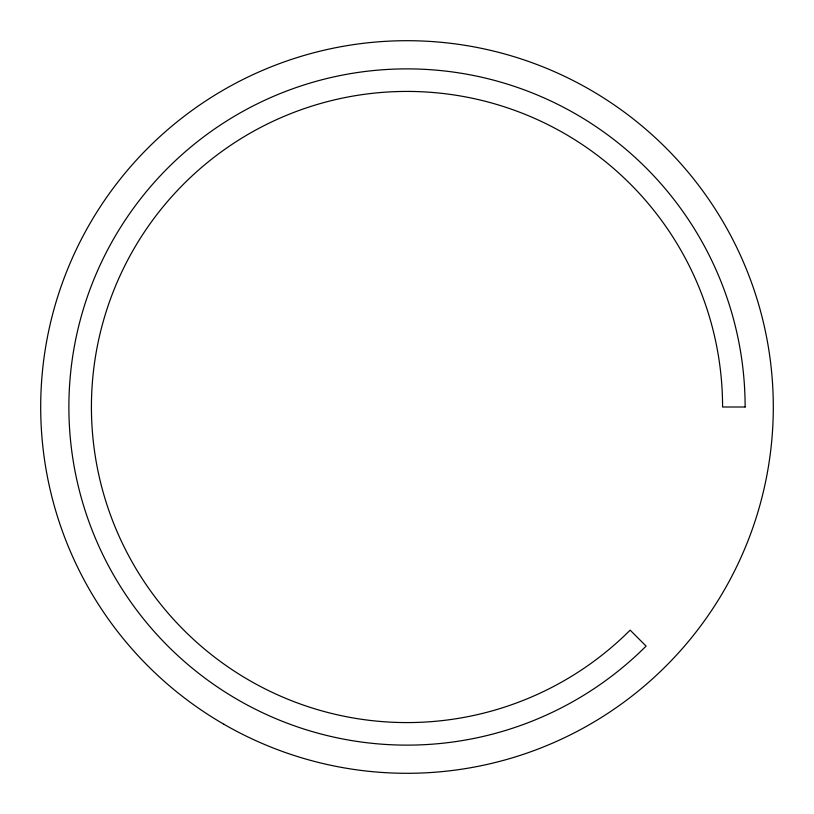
<?xml version="1.0" encoding="UTF-8"?>
<svg xmlns="http://www.w3.org/2000/svg" width="814" height="814" viewBox="0 0 814 814"><rect width="100%" height="100%" fill="white"/><g stroke="black" fill="none" stroke-linecap="round" stroke-linejoin="round"><path stroke-width="1.22" d="M745.125 407L722.578 407A315.578 315.578 0 0 0 325.325 102.177A315.578 315.578 0 0 0 133.7 564.794A315.578 315.578 0 0 0 630.148 630.148L646.092 646.092A338.125 338.125 0 0 1 114.174 576.058A338.125 338.125 0 0 1 319.485 80.403A338.125 338.125 0 0 1 745.125 407M223.85 724.226A366.3 366.3 0 0 0 773.3 407A366.3 366.3 0 0 0 223.85 89.774A366.3 366.3 0 0 0 223.85 724.226"/></g></svg>
